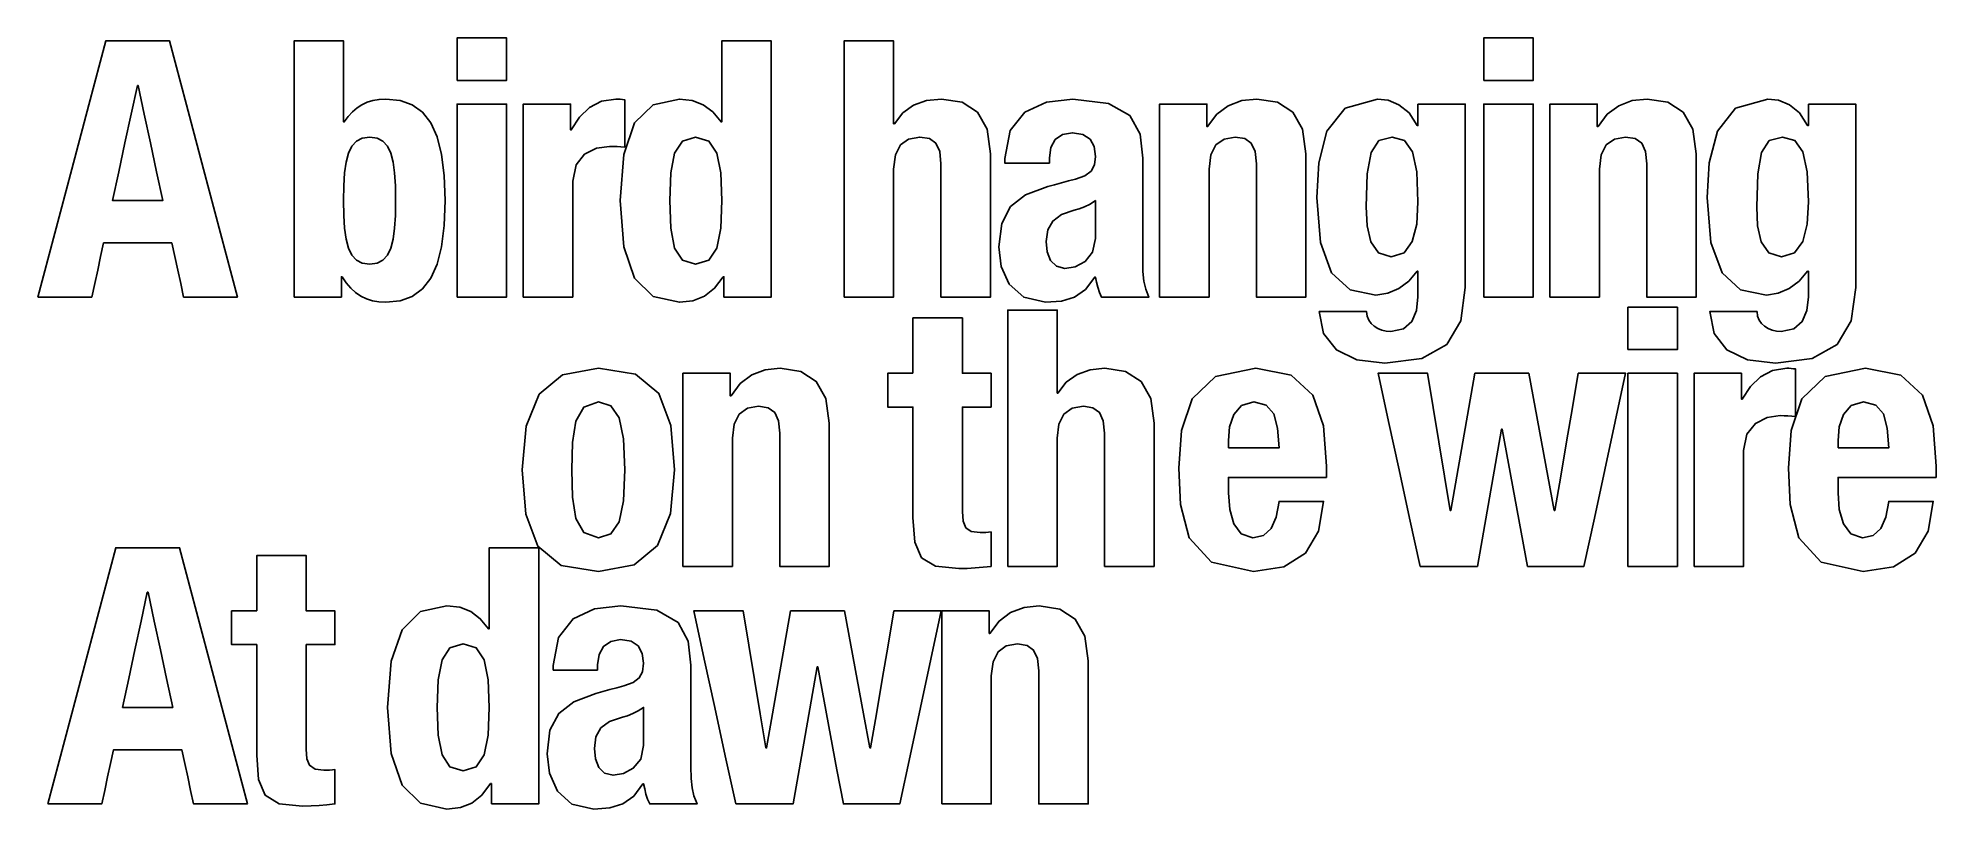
# Model space of a CAD drawing. Extents: x 3 to 110, y 2 to 45.
import ezdxf

# ---------------------------------------------------------------- set-up
doc = ezdxf.new("R2010")
doc.units = 0
for name, color, linetype in [('Line1', 7, 'CONTINUOUS'), ('Line2', 7, 'CONTINUOUS'), ('Line3', 7, 'CONTINUOUS')]:
    doc.layers.add(name, color=color, linetype=linetype)

msp = doc.modelspace()

# ---------------------------------------------------------------- linework, layer by layer
at = {"layer": 'Line1', "color": 7}
for points in [[(26.590648, 42.777643), (27.291688, 42.777643), (27.992728, 42.777643), (28.693768, 42.777643), (29.394808, 42.777643), (29.394808, 43.377083), (29.394808, 43.976523), (29.394808, 44.575963), (29.394808, 45.175403), (28.693768, 45.175403), (27.992728, 45.175403), (27.291688, 45.175403), (26.590648, 45.175403), (26.590648, 44.575963), (26.590648, 43.976523), (26.590648, 43.377083), (26.590648, 42.777643)], [(84.738128, 42.777643), (85.439168, 42.777643), (86.140208, 42.777643), (86.841248, 42.777643), (87.542288, 42.777643), (87.542288, 43.377083), (87.542288, 43.976523), (87.542288, 44.575963), (87.542288, 45.175403), (86.841248, 45.175403), (86.140208, 45.175403), (85.439168, 45.175403), (84.738128, 45.175403), (84.738128, 44.575963), (84.738128, 43.976523), (84.738128, 43.377083), (84.738128, 42.777643)], [(2.856605, 30.504363), (3.618605, 30.504363), (4.380605, 30.504363), (5.142605, 30.504363), (5.904605, 30.504363), (6.072245, 31.271443), (6.239885, 32.038523), (6.407525, 32.805603), (6.575165, 33.572683), (7.540365, 33.572683), (8.505565, 33.572683), (9.470765, 33.572683), (10.435965, 33.572683), (10.603605, 32.805603), (10.771245, 32.038523), (10.938885, 31.271443), (11.106525, 30.504363), (11.868525, 30.504363), (12.630525, 30.504363), (13.392525, 30.504363), (14.154525, 30.504363), (13.194405, 34.131483), (12.234285, 37.758603), (11.274165, 41.385723), (10.314045, 45.012843), (9.409805, 45.012843), (8.505565, 45.012843), (7.601325, 45.012843), (6.697085, 45.012843), (5.736965, 41.385723), (4.776845, 37.758603), (3.816725, 34.131483), (2.856605, 30.504363)], [(17.359159, 30.504363), (17.694439, 30.504363), (18.029719, 30.504363), (18.364999, 30.504363), (18.700279, 30.504363), (19.035559, 30.504363), (19.370839, 30.504363), (19.706119, 30.504363), (20.041399, 30.504363), (20.041399, 30.649143), (20.041399, 30.793923), (20.041399, 30.938703), (20.041399, 31.083483), (20.041399, 31.228263), (20.041399, 31.373043), (20.041399, 31.517823), (20.041399, 31.662603), (20.046479, 31.662603), (20.051559, 31.662603), (20.056639, 31.662603), (20.061719, 31.662603), (20.066799, 31.662603), (20.071879, 31.662603), (20.076959, 31.662603), (20.082039, 31.662603), (20.318576, 31.308908), (20.572259, 31.008553), (20.844991, 30.759633), (21.138679, 30.560243), (21.455227, 30.408478), (21.796539, 30.302433), (22.164522, 30.240203), (22.561079, 30.219883), (23.364393, 30.300291), (24.053646, 30.546908), (24.630979, 30.967834), (25.098538, 31.571166), (25.458464, 32.364995), (25.712901, 33.357421), (25.863992, 34.556538), (25.913879, 35.970443), (25.863992, 37.384351), (25.712901, 38.583468), (25.458464, 39.575894), (25.098538, 40.369723), (24.63098, 40.973052), (24.053646, 41.393978), (23.364393, 41.640595), (22.561079, 41.721003), (22.180595, 41.700965), (21.829877, 41.640682), (21.506304, 41.539915), (21.207259, 41.398428), (20.930121, 41.215986), (20.672271, 40.992347), (20.43109, 40.727273), (20.203959, 40.420528), (20.198879, 40.420528), (20.193799, 40.420528), (20.188719, 40.420528), (20.183639, 40.420528), (20.178559, 40.420528), (20.173479, 40.420528), (20.168399, 40.420528), (20.163319, 40.420528), (20.163319, 40.994568), (20.163319, 41.568608), (20.163319, 42.142648), (20.163319, 42.716688), (20.163319, 43.290728), (20.163319, 43.864768), (20.163319, 44.438808), (20.163319, 45.012848), (19.812799, 45.012848), (19.462279, 45.012848), (19.111759, 45.012848), (18.761239, 45.012848), (18.410719, 45.012848), (18.060199, 45.012848), (17.709679, 45.012848), (17.359159, 45.012848), (17.359159, 43.199288), (17.359159, 41.385728), (17.359159, 39.572168), (17.359159, 37.758608), (17.359159, 35.945048), (17.359159, 34.131488), (17.359159, 32.317928), (17.359159, 30.504368)], [(41.70527, 30.504363), (42.37583, 30.504363), (43.04639, 30.504363), (43.71695, 30.504363), (44.38751, 30.504363), (44.38751, 34.131483), (44.38751, 37.758603), (44.38751, 41.385723), (44.38751, 45.012843), (43.68647, 45.012843), (42.98543, 45.012843), (42.28439, 45.012843), (41.58335, 45.012843), (41.58335, 43.864763), (41.58335, 42.716683), (41.58335, 41.568603), (41.58335, 40.420523), (41.57319, 40.420523), (41.56303, 40.420523), (41.55287, 40.420523), (41.54271, 40.420523), (41.074396, 40.992339), (40.53941, 41.398423), (39.916791, 41.640674), (39.18559, 41.721003), (37.693024, 41.393978), (36.64813, 40.369723), (36.033769, 38.583468), (35.83279, 35.970443), (36.033769, 33.357421), (36.64813, 31.571166), (37.693024, 30.546908), (39.18559, 30.219883), (39.95013, 30.302433), (40.60799, 30.560243), (41.17441, 31.008553), (41.66463, 31.662603), (41.67479, 31.662603), (41.68495, 31.662603), (41.69511, 31.662603), (41.70527, 31.662603), (41.70527, 31.373043), (41.70527, 31.083483), (41.70527, 30.793923), (41.70527, 30.504363)], [(48.513845, 30.504363), (49.214885, 30.504363), (49.915925, 30.504363), (50.616965, 30.504363), (51.318005, 30.504363), (51.318005, 32.317923), (51.318005, 34.131483), (51.318005, 35.945043), (51.318005, 37.758603), (51.415476, 38.555528), (51.701545, 39.120043), (52.166681, 39.455958), (52.801365, 39.567083), (53.340164, 39.483263), (53.713225, 39.216563), (53.930076, 38.744123), (54.000245, 38.043083), (54.000245, 36.158403), (54.000245, 34.273723), (54.000245, 32.389043), (54.000245, 30.504363), (54.701285, 30.504363), (55.402325, 30.504363), (56.103365, 30.504363), (56.804405, 30.504363), (56.804405, 32.531283), (56.804405, 34.558203), (56.804405, 36.585123), (56.804405, 38.612043), (56.615175, 40.006503), (56.067805, 40.974243), (55.192775, 41.538123), (54.020565, 41.721003), (53.18173, 41.633373), (52.445765, 41.370483), (51.83172, 40.932333), (51.358645, 40.318923), (51.348485, 40.318923), (51.338325, 40.318923), (51.328165, 40.318923), (51.318005, 40.318923), (51.318005, 41.492403), (51.318005, 42.665883), (51.318005, 43.839363), (51.318005, 45.012843), (50.616965, 45.012843), (49.915925, 45.012843), (49.214885, 45.012843), (48.513845, 45.012843), (48.513845, 41.385723), (48.513845, 37.758603), (48.513845, 34.131483), (48.513845, 30.504363)], [(8.485245, 42.493163), (8.495405, 42.493163), (8.505565, 42.493163), (8.515725, 42.493163), (8.525885, 42.493163), (8.876405, 40.862483), (9.226925, 39.231803), (9.577445, 37.601123), (9.927965, 35.970443), (9.216765, 35.970443), (8.505565, 35.970443), (7.794365, 35.970443), (7.083165, 35.970443), (7.433685, 37.601123), (7.784205, 39.231803), (8.134725, 40.862483), (8.485245, 42.493163)], [(26.590648, 30.504363), (27.291688, 30.504363), (27.992728, 30.504363), (28.693768, 30.504363), (29.394808, 30.504363), (29.394808, 33.237403), (29.394808, 35.970443), (29.394808, 38.703483), (29.394808, 41.436523), (28.693768, 41.436523), (27.992728, 41.436523), (27.291688, 41.436523), (26.590648, 41.436523), (26.590648, 38.703483), (26.590648, 35.970443), (26.590648, 33.237403), (26.590648, 30.504363)], [(30.3405, 30.504363), (31.04154, 30.504363), (31.74258, 30.504363), (32.44362, 30.504363), (33.14466, 30.504363), (33.14466, 32.145203), (33.14466, 33.786043), (33.14466, 35.426883), (33.14466, 37.067723), (33.33135, 37.992918), (33.81522, 38.601883), (34.48197, 38.936528), (35.2173, 39.038763), (35.433835, 39.035263), (35.65418, 39.026063), (35.874525, 39.013052), (36.09106, 38.998123), (36.09106, 39.668683), (36.09106, 40.339243), (36.09106, 41.009803), (36.09106, 41.680363), (35.965965, 41.695292), (35.83706, 41.708303), (35.708155, 41.717503), (35.58306, 41.721003), (34.780736, 41.596543), (34.10224, 41.243483), (33.534231, 40.692303), (33.06338, 39.973483), (33.05322, 39.973483), (33.04306, 39.973483), (33.0329, 39.973483), (33.02274, 39.973483), (33.02274, 40.339243), (33.02274, 40.705003), (33.02274, 41.070763), (33.02274, 41.436523), (32.35218, 41.436523), (31.68162, 41.436523), (31.01106, 41.436523), (30.3405, 41.436523), (30.3405, 38.703483), (30.3405, 35.970443), (30.3405, 33.237403), (30.3405, 30.504363)], [(60.143096, 38.083723), (60.143096, 38.159923), (60.143096, 38.236123), (60.143096, 38.312323), (60.143096, 38.388523), (60.226281, 38.970818), (60.473296, 39.419763), (60.880331, 39.708688), (61.443576, 39.810923), (62.041111, 39.718532), (62.444336, 39.452783), (62.672301, 39.030827), (62.744056, 38.469803), (62.686588, 37.992602), (62.497676, 37.639223), (62.152553, 37.381097), (61.626456, 37.189643), (61.230216, 37.082963), (60.833976, 36.976283), (60.437736, 36.869603), (60.041496, 36.762923), (58.795308, 36.295244), (57.935836, 35.627543), (57.438313, 34.674089), (57.277976, 33.349163), (57.416406, 32.242993), (57.867256, 31.235883), (58.683866, 30.503093), (59.919576, 30.219883), (60.828896, 30.282113), (61.570576, 30.504363), (62.182716, 30.939973), (62.703416, 31.642283), (62.713576, 31.642283), (62.723736, 31.642283), (62.733896, 31.642283), (62.744056, 31.642283), (62.806603, 31.358757), (62.878676, 31.065703), (62.969798, 30.776462), (63.089496, 30.504363), (63.760056, 30.504363), (64.430616, 30.504363), (65.101176, 30.504363), (65.771736, 30.504363), (65.597746, 30.957437), (65.492336, 31.416223), (65.440266, 31.947402), (65.426296, 32.617643), (65.426296, 34.055283), (65.426296, 35.492923), (65.426296, 36.930563), (65.426296, 38.368203), (65.275801, 39.723609), (64.694776, 40.783743), (63.488911, 41.474304), (61.463896, 41.721003), (59.972281, 41.548283), (58.751176, 40.979323), (57.926311, 39.937923), (57.623416, 38.347883), (57.623416, 38.281843), (57.623416, 38.215803), (57.623416, 38.149763), (57.623416, 38.083723), (58.253336, 38.083723), (58.883256, 38.083723), (59.513176, 38.083723), (60.143096, 38.083723)], [(66.376748, 30.504363), (67.077788, 30.504363), (67.778828, 30.504363), (68.479868, 30.504363), (69.180908, 30.504363), (69.180908, 32.317923), (69.180908, 34.131483), (69.180908, 35.945043), (69.180908, 37.758603), (69.278379, 38.555528), (69.564448, 39.120043), (70.029584, 39.455958), (70.664268, 39.567083), (71.203064, 39.483263), (71.576128, 39.216563), (71.792979, 38.744123), (71.863148, 38.043083), (71.863148, 36.158403), (71.863148, 34.273723), (71.863148, 32.389043), (71.863148, 30.504363), (72.564188, 30.504363), (73.265228, 30.504363), (73.966268, 30.504363), (74.667308, 30.504363), (74.667308, 32.531283), (74.667308, 34.558203), (74.667308, 36.585123), (74.667308, 38.612043), (74.478078, 40.006503), (73.930708, 40.974243), (73.055678, 41.538123), (71.883468, 41.721003), (71.034154, 41.627974), (70.270568, 41.342543), (69.617469, 40.855179), (69.099628, 40.156363), (69.089468, 40.156363), (69.079308, 40.156363), (69.069148, 40.156363), (69.058988, 40.156363), (69.058988, 40.476403), (69.058988, 40.796443), (69.058988, 41.116483), (69.058988, 41.436523), (68.388428, 41.436523), (67.717868, 41.436523), (67.047308, 41.436523), (66.376748, 41.436523), (66.376748, 38.703483), (66.376748, 35.970443), (66.376748, 33.237403), (66.376748, 30.504363)], [(81.013356, 41.436523), (81.013356, 41.131723), (81.013356, 40.826923), (81.013356, 40.522123), (81.013356, 40.217323), (81.003196, 40.217323), (80.993036, 40.217323), (80.982876, 40.217323), (80.972716, 40.217323), (80.505991, 40.932333), (79.936396, 41.395883), (79.321081, 41.646073), (78.717196, 41.721003), (76.894746, 41.211098), (75.857156, 39.897283), (75.391066, 38.103408), (75.283116, 36.153323), (75.492666, 33.600942), (76.121316, 31.888666), (77.169066, 30.926957), (78.635916, 30.626283), (79.298221, 30.721533), (79.926236, 30.992043), (80.493291, 31.414953), (80.972716, 31.967403), (80.982876, 31.967403), (80.993036, 31.967403), (81.003196, 31.967403), (81.013356, 31.967403), (81.013356, 31.606723), (81.013356, 31.246043), (81.013356, 30.885363), (81.013356, 30.524683), (80.932076, 29.745222), (80.667916, 29.120063), (80.190396, 28.704457), (79.469036, 28.553643), (79.214401, 28.575543), (78.971196, 28.637457), (78.743231, 28.733658), (78.534316, 28.858437), (78.356198, 29.014328), (78.221896, 29.206417), (78.137123, 29.432793), (78.107596, 29.691557), (77.437036, 29.691557), (76.766476, 29.691557), (76.095916, 29.691557), (75.425356, 29.691557), (75.672055, 28.445687), (76.393096, 27.527477), (77.55991, 26.959787), (79.143916, 26.765477), (81.235288, 27.029637), (82.646576, 27.827197), (83.444453, 29.165777), (83.695596, 31.052997), (83.695596, 33.648877), (83.695596, 36.244757), (83.695596, 38.840637), (83.695596, 41.436517), (83.025036, 41.436517), (82.354476, 41.436517), (81.683916, 41.436517), (81.013356, 41.436517)], [(84.738128, 30.504363), (85.439168, 30.504363), (86.140208, 30.504363), (86.841248, 30.504363), (87.542288, 30.504363), (87.542288, 33.237403), (87.542288, 35.970443), (87.542288, 38.703483), (87.542288, 41.436523), (86.841248, 41.436523), (86.140208, 41.436523), (85.439168, 41.436523), (84.738128, 41.436523), (84.738128, 38.703483), (84.738128, 35.970443), (84.738128, 33.237403), (84.738128, 30.504363)], [(88.487981, 30.504363), (89.189021, 30.504363), (89.890061, 30.504363), (90.591101, 30.504363), (91.292141, 30.504363), (91.292141, 32.317923), (91.292141, 34.131483), (91.292141, 35.945043), (91.292141, 37.758603), (91.389612, 38.555528), (91.675681, 39.120043), (92.14082, 39.455958), (92.775501, 39.567083), (93.314297, 39.483263), (93.687361, 39.216563), (93.904212, 38.744123), (93.974381, 38.043083), (93.974381, 36.158403), (93.974381, 34.273723), (93.974381, 32.389043), (93.974381, 30.504363), (94.675421, 30.504363), (95.376461, 30.504363), (96.077501, 30.504363), (96.778541, 30.504363), (96.778541, 32.531283), (96.778541, 34.558203), (96.778541, 36.585123), (96.778541, 38.612043), (96.589311, 40.006503), (96.041941, 40.974243), (95.166911, 41.538123), (93.994701, 41.721003), (93.14539, 41.627974), (92.381801, 41.342543), (91.728705, 40.855179), (91.210861, 40.156363), (91.200701, 40.156363), (91.190541, 40.156363), (91.180381, 40.156363), (91.170221, 40.156363), (91.170221, 40.476403), (91.170221, 40.796443), (91.170221, 41.116483), (91.170221, 41.436523), (90.499661, 41.436523), (89.829101, 41.436523), (89.158541, 41.436523), (88.487981, 41.436523), (88.487981, 38.703483), (88.487981, 35.970443), (88.487981, 33.237403), (88.487981, 30.504363)], [(103.124584, 41.436523), (103.124584, 41.131723), (103.124584, 40.826923), (103.124584, 40.522123), (103.124584, 40.217323), (103.114424, 40.217323), (103.104264, 40.217323), (103.094104, 40.217323), (103.083944, 40.217323), (102.617219, 40.932333), (102.047624, 41.395883), (101.432309, 41.646073), (100.828424, 41.721003), (99.005974, 41.211098), (97.968384, 39.897283), (97.502294, 38.103408), (97.394344, 36.153323), (97.603894, 33.600942), (98.232544, 31.888666), (99.280294, 30.926957), (100.747144, 30.626283), (101.409449, 30.721533), (102.037464, 30.992043), (102.604519, 31.414953), (103.083944, 31.967403), (103.094104, 31.967403), (103.104264, 31.967403), (103.114424, 31.967403), (103.124584, 31.967403), (103.124584, 31.606723), (103.124584, 31.246043), (103.124584, 30.885363), (103.124584, 30.524683), (103.043304, 29.745222), (102.779144, 29.120063), (102.301624, 28.704457), (101.580264, 28.553643), (101.325629, 28.575543), (101.082424, 28.637457), (100.854459, 28.733658), (100.645544, 28.858437), (100.467425, 29.014328), (100.333124, 29.206417), (100.24835, 29.432793), (100.218824, 29.691557), (99.548264, 29.691557), (98.877704, 29.691557), (98.207144, 29.691557), (97.536584, 29.691557), (97.783283, 28.445687), (98.504324, 27.527477), (99.671138, 26.959787), (101.255144, 26.765477), (103.346515, 27.029637), (104.757804, 27.827197), (105.55568, 29.165777), (105.806824, 31.052997), (105.806824, 33.648877), (105.806824, 36.244757), (105.806824, 38.840637), (105.806824, 41.436517), (105.136264, 41.436517), (104.465704, 41.436517), (103.795144, 41.436517), (103.124584, 41.436517)], [(20.163319, 35.970443), (20.176216, 36.80757), (20.220786, 37.535399), (20.305836, 38.153214), (20.440178, 38.660303), (20.632623, 39.055947), (20.891981, 39.339434), (21.227063, 39.510051), (21.646678, 39.567083), (22.059586, 39.510051), (22.389627, 39.339434), (22.645373, 39.055947), (22.835397, 38.660303), (22.968271, 38.153214), (23.052568, 37.535399), (23.096859, 36.80757), (23.109717, 35.970443), (23.096859, 35.133315), (23.052568, 34.405487), (22.968271, 33.787671), (22.835397, 33.280583), (22.645373, 32.884938), (22.389627, 32.601452), (22.059586, 32.430834), (21.646678, 32.373803), (21.227062, 32.430834), (20.891981, 32.601452), (20.632623, 32.884938), (20.440178, 33.280583), (20.305836, 33.787671), (20.220786, 34.405487), (20.176217, 35.133315), (20.163319, 35.970443)], [(38.63695, 35.970443), (38.6941, 37.535399), (38.91127, 38.660303), (39.35704, 39.339434), (40.09999, 39.567083), (40.854686, 39.339434), (41.30649, 38.660303), (41.525881, 37.535399), (41.58335, 35.970443), (41.525881, 34.405487), (41.30649, 33.280583), (40.854686, 32.601452), (40.09999, 32.373803), (39.35704, 32.601452), (38.91127, 33.280583), (38.6941, 34.405487), (38.63695, 35.970443)], [(78.087276, 35.624997), (78.14157, 37.483958), (78.353976, 38.700937), (78.798795, 39.365463), (79.550316, 39.567077), (80.250403, 39.369908), (80.700936, 38.736497), (80.941918, 37.603973), (81.013356, 35.909477), (80.940966, 34.640431), (80.693316, 33.651417), (80.224686, 33.009116), (79.489356, 32.780197), (78.773076, 33.013242), (78.346356, 33.638717), (78.140616, 34.546132), (78.087276, 35.624997)], [(100.198504, 35.624997), (100.252795, 37.483958), (100.465204, 38.700937), (100.91002, 39.365463), (101.661544, 39.567077), (102.36163, 39.369908), (102.812164, 38.736497), (103.053145, 37.603973), (103.124584, 35.909477), (103.052194, 34.640431), (102.804544, 33.651417), (102.335914, 33.009116), (101.600584, 32.780197), (100.884304, 33.013242), (100.457584, 33.638717), (100.251844, 34.546132), (100.198504, 35.624997)], [(62.744056, 33.816523), (62.579908, 33.047222), (62.162396, 32.523663), (61.603913, 32.224897), (61.016856, 32.129963), (60.534573, 32.250932), (60.206596, 32.579543), (60.019588, 33.064367), (59.960216, 33.653963), (60.047846, 34.307378), (60.325976, 34.812203), (60.817466, 35.179868), (61.545176, 35.421803), (61.823941, 35.501813), (62.129376, 35.619923), (62.442431, 35.776133), (62.744056, 35.970443), (62.744056, 35.431963), (62.744056, 34.893483), (62.744056, 34.355003), (62.744056, 33.816523)]]:
    msp.add_lwpolyline(points, dxfattribs=at)
at = {"layer": 'Line2', "color": 7}
for points in [[(52.411336, 26.196523), (52.055736, 26.196523), (51.700136, 26.196523), (51.344536, 26.196523), (50.988936, 26.196523), (50.988936, 25.719003), (50.988936, 25.241483), (50.988936, 24.763963), (50.988936, 24.286443), (51.344536, 24.286443), (51.700136, 24.286443), (52.055736, 24.286443), (52.411336, 24.286443), (52.411336, 22.721803), (52.411336, 21.157163), (52.411336, 19.592523), (52.411336, 18.027883), (52.509126, 16.642632), (52.888856, 15.754583), (53.680066, 15.281827), (55.012296, 15.142443), (55.486641, 15.152913), (55.941936, 15.180543), (56.389611, 15.219594), (56.841096, 15.264363), (56.841096, 15.752043), (56.841096, 16.239723), (56.841096, 16.727403), (56.841096, 17.215083), (56.696951, 17.200153), (56.541376, 17.187143), (56.378181, 17.177942), (56.211176, 17.174443), (55.712701, 17.241753), (55.408536, 17.453843), (55.256771, 17.825953), (55.215496, 18.373323), (55.215496, 19.851603), (55.215496, 21.329883), (55.215496, 22.808163), (55.215496, 24.286443), (55.621896, 24.286443), (56.028296, 24.286443), (56.434696, 24.286443), (56.841096, 24.286443), (56.841096, 24.763963), (56.841096, 25.241483), (56.841096, 25.719003), (56.841096, 26.196523), (56.434696, 26.196523), (56.028296, 26.196523), (55.621896, 26.196523), (55.215496, 26.196523), (55.215496, 26.978843), (55.215496, 27.761163), (55.215496, 28.543483), (55.215496, 29.325803), (54.514456, 29.325803), (53.813416, 29.325803), (53.112376, 29.325803), (52.411336, 29.325803), (52.411336, 28.543483), (52.411336, 27.761163), (52.411336, 26.978843), (52.411336, 26.196523)], [(57.777789, 15.264363), (58.478829, 15.264363), (59.179869, 15.264363), (59.880909, 15.264363), (60.581949, 15.264363), (60.581949, 17.077923), (60.581949, 18.891483), (60.581949, 20.705043), (60.581949, 22.518603), (60.67942, 23.315528), (60.965489, 23.880043), (61.430625, 24.215958), (62.065309, 24.327083), (62.604105, 24.243263), (62.977169, 23.976563), (63.19402, 23.504123), (63.264189, 22.803083), (63.264189, 20.918403), (63.264189, 19.033723), (63.264189, 17.149043), (63.264189, 15.264363), (63.965229, 15.264363), (64.666269, 15.264363), (65.367309, 15.264363), (66.068349, 15.264363), (66.068349, 17.291283), (66.068349, 19.318203), (66.068349, 21.345123), (66.068349, 23.372043), (65.879119, 24.766503), (65.331749, 25.734243), (64.456719, 26.298123), (63.284509, 26.481003), (62.445674, 26.393373), (61.709709, 26.130483), (61.095664, 25.692333), (60.622589, 25.078923), (60.612429, 25.078923), (60.602269, 25.078923), (60.592109, 25.078923), (60.581949, 25.078923), (60.581949, 26.252403), (60.581949, 27.425883), (60.581949, 28.599363), (60.581949, 29.772843), (59.880909, 29.772843), (59.179869, 29.772843), (58.478829, 29.772843), (57.777789, 29.772843), (57.777789, 26.145723), (57.777789, 22.518603), (57.777789, 18.891483), (57.777789, 15.264363)], [(92.903167, 27.537643), (93.604207, 27.537643), (94.305247, 27.537643), (95.006287, 27.537643), (95.707327, 27.537643), (95.707327, 28.137083), (95.707327, 28.736523), (95.707327, 29.335963), (95.707327, 29.935403), (95.006287, 29.935403), (94.305247, 29.935403), (93.604207, 29.935403), (92.903167, 29.935403), (92.903167, 29.335963), (92.903167, 28.736523), (92.903167, 28.137083), (92.903167, 27.537643)], [(30.286065, 20.730443), (30.48482, 18.220288), (31.175065, 16.407363), (32.49777, 15.318338), (34.593905, 14.979883), (36.62146, 15.352628), (37.951785, 16.453083), (38.68013, 18.254578), (38.901745, 20.730443), (38.70299, 23.240598), (38.012745, 25.053523), (36.69004, 26.142548), (34.593905, 26.481003), (32.56635, 26.108258), (31.236025, 25.007803), (30.50768, 23.206308), (30.286065, 20.730443)], [(39.384839, 15.264363), (40.085879, 15.264363), (40.786919, 15.264363), (41.487959, 15.264363), (42.188999, 15.264363), (42.188999, 17.077923), (42.188999, 18.891483), (42.188999, 20.705043), (42.188999, 22.518603), (42.286473, 23.315528), (42.572539, 23.880043), (43.037678, 24.215958), (43.672359, 24.327083), (44.211155, 24.243263), (44.584219, 23.976563), (44.801073, 23.504123), (44.871239, 22.803083), (44.871239, 20.918403), (44.871239, 19.033723), (44.871239, 17.149043), (44.871239, 15.264363), (45.572279, 15.264363), (46.273319, 15.264363), (46.974359, 15.264363), (47.675399, 15.264363), (47.675399, 17.291283), (47.675399, 19.318203), (47.675399, 21.345123), (47.675399, 23.372043), (47.486169, 24.766503), (46.938799, 25.734243), (46.063769, 26.298123), (44.891559, 26.481003), (44.042245, 26.387974), (43.278659, 26.102543), (42.625563, 25.615179), (42.107719, 24.916363), (42.097559, 24.916363), (42.087399, 24.916363), (42.077239, 24.916363), (42.067079, 24.916363), (42.067079, 25.236403), (42.067079, 25.556443), (42.067079, 25.876483), (42.067079, 26.196523), (41.396519, 26.196523), (40.725959, 26.196523), (40.055399, 26.196523), (39.384839, 26.196523), (39.384839, 23.463483), (39.384839, 20.730443), (39.384839, 17.997403), (39.384839, 15.264363)], [(75.826465, 20.303723), (75.826465, 20.461203), (75.826465, 20.618683), (75.826465, 20.776163), (75.826465, 20.933643), (75.661046, 23.214879), (75.051765, 24.964623), (73.829071, 26.085714), (71.823425, 26.481003), (69.54949, 26.009833), (68.231865, 24.753803), (67.6229, 22.949133), (67.474945, 20.832043), (67.563845, 18.768928), (68.064228, 16.884883), (69.326608, 15.511378), (71.701505, 14.979883), (73.420766, 15.241822), (74.635205, 16.008583), (75.373391, 17.251597), (75.663905, 18.942283), (75.033985, 18.942283), (74.404065, 18.942283), (73.774145, 18.942283), (73.144225, 18.942283), (72.975315, 18.055823), (72.692105, 17.413203), (72.264115, 17.022043), (71.660865, 16.889963), (71.007769, 17.106817), (70.581365, 17.679903), (70.349274, 18.493022), (70.279105, 19.429963), (70.279105, 19.648403), (70.279105, 19.866843), (70.279105, 20.085283), (70.279105, 20.303723), (71.665945, 20.303723), (73.052785, 20.303723), (74.439625, 20.303723), (75.826465, 20.303723)], [(81.129138, 15.264363), (81.941938, 15.264363), (82.754738, 15.264363), (83.567538, 15.264363), (84.380338, 15.264363), (84.720698, 17.204923), (85.061058, 19.145483), (85.401418, 21.086043), (85.741778, 23.026603), (85.751938, 23.026603), (85.762098, 23.026603), (85.772258, 23.026603), (85.782418, 23.026603), (86.143098, 21.086043), (86.503778, 19.145483), (86.864458, 17.204923), (87.225138, 15.264363), (88.022698, 15.264363), (88.820258, 15.264363), (89.617818, 15.264363), (90.415378, 15.264363), (91.004658, 17.997403), (91.593938, 20.730443), (92.183218, 23.463483), (92.772498, 26.196523), (92.101938, 26.196523), (91.431378, 26.196523), (90.760818, 26.196523), (90.090258, 26.196523), (89.760058, 24.255963), (89.429858, 22.315403), (89.099658, 20.374843), (88.769458, 18.434283), (88.759298, 18.434283), (88.749138, 18.434283), (88.738978, 18.434283), (88.728818, 18.434283), (88.368138, 20.374843), (88.007458, 22.315403), (87.646778, 24.255963), (87.286098, 26.196523), (86.524098, 26.196523), (85.762098, 26.196523), (85.000098, 26.196523), (84.238098, 26.196523), (83.897738, 24.255963), (83.557378, 22.315403), (83.217018, 20.374843), (82.876658, 18.434283), (82.866498, 18.434283), (82.856338, 18.434283), (82.846178, 18.434283), (82.836018, 18.434283), (82.515978, 20.374843), (82.195938, 22.315403), (81.875898, 24.255963), (81.555858, 26.196523), (80.854818, 26.196523), (80.153778, 26.196523), (79.452738, 26.196523), (78.751698, 26.196523), (79.346058, 23.463483), (79.940418, 20.730443), (80.534778, 17.997403), (81.129138, 15.264363)], [(92.903167, 15.264363), (93.604207, 15.264363), (94.305247, 15.264363), (95.006287, 15.264363), (95.707327, 15.264363), (95.707327, 17.997403), (95.707327, 20.730443), (95.707327, 23.463483), (95.707327, 26.196523), (95.006287, 26.196523), (94.305247, 26.196523), (93.604207, 26.196523), (92.903167, 26.196523), (92.903167, 23.463483), (92.903167, 20.730443), (92.903167, 17.997403), (92.903167, 15.264363)], [(96.653023, 15.264363), (97.354063, 15.264363), (98.055103, 15.264363), (98.756143, 15.264363), (99.457183, 15.264363), (99.457183, 16.905203), (99.457183, 18.546043), (99.457183, 20.186883), (99.457183, 21.827723), (99.643873, 22.752918), (100.127743, 23.361883), (100.794493, 23.696528), (101.529823, 23.798763), (101.746358, 23.795263), (101.966703, 23.786063), (102.187048, 23.773052), (102.403583, 23.758123), (102.403583, 24.428683), (102.403583, 25.099243), (102.403583, 25.769803), (102.403583, 26.440363), (102.278488, 26.455292), (102.149583, 26.468303), (102.020678, 26.477503), (101.895583, 26.481003), (101.093259, 26.356543), (100.414763, 26.003483), (99.846754, 25.452303), (99.375903, 24.733483), (99.365743, 24.733483), (99.355583, 24.733483), (99.345423, 24.733483), (99.335263, 24.733483), (99.335263, 25.099243), (99.335263, 25.465003), (99.335263, 25.830763), (99.335263, 26.196523), (98.664703, 26.196523), (97.994143, 26.196523), (97.323583, 26.196523), (96.653023, 26.196523), (96.653023, 23.463483), (96.653023, 20.730443), (96.653023, 17.997403), (96.653023, 15.264363)], [(110.354595, 20.303723), (110.354595, 20.461203), (110.354595, 20.618683), (110.354595, 20.776163), (110.354595, 20.933643), (110.189177, 23.214879), (109.579893, 24.964623), (108.357202, 26.085714), (106.351555, 26.481003), (104.07762, 26.009833), (102.759995, 24.753803), (102.15103, 22.949133), (102.003075, 20.832043), (102.091975, 18.768928), (102.592355, 16.884883), (103.854735, 15.511378), (106.229635, 14.979883), (107.948897, 15.241822), (109.163335, 16.008583), (109.901522, 17.251597), (110.192035, 18.942283), (109.562115, 18.942283), (108.932195, 18.942283), (108.302275, 18.942283), (107.672355, 18.942283), (107.503445, 18.055823), (107.220235, 17.413203), (106.792245, 17.022043), (106.188995, 16.889963), (105.535899, 17.106817), (105.109495, 17.679903), (104.877402, 18.493022), (104.807235, 19.429963), (104.807235, 19.648403), (104.807235, 19.866843), (104.807235, 20.085283), (104.807235, 20.303723), (106.194075, 20.303723), (107.580915, 20.303723), (108.967755, 20.303723), (110.354595, 20.303723)], [(33.090225, 20.730443), (33.130865, 22.273493), (33.323905, 23.488883), (33.776025, 24.285173), (34.593905, 24.570923), (35.308915, 24.353753), (35.772465, 23.671763), (36.022655, 22.479233), (36.097585, 20.730443), (36.022655, 18.981653), (35.772465, 17.789123), (35.308915, 17.107133), (34.593905, 16.889963), (33.776025, 17.175713), (33.323905, 17.972003), (33.130865, 19.187393), (33.090225, 20.730443)], [(70.279105, 21.969963), (70.279105, 22.076643), (70.279105, 22.183323), (70.279105, 22.290003), (70.279105, 22.396683), (70.347369, 23.165033), (70.581365, 23.864803), (71.024914, 24.374073), (71.721825, 24.570923), (72.424135, 24.398838), (72.844505, 23.895283), (73.059135, 23.079308), (73.144225, 21.969963), (72.427945, 21.969963), (71.711665, 21.969963), (70.995385, 21.969963), (70.279105, 21.969963)], [(104.807235, 21.969963), (104.807235, 22.076643), (104.807235, 22.183323), (104.807235, 22.290003), (104.807235, 22.396683), (104.875497, 23.165033), (105.109495, 23.864803), (105.553042, 24.374073), (106.249955, 24.570923), (106.952265, 24.398838), (107.372635, 23.895283), (107.587265, 23.079308), (107.672355, 21.969963), (106.956075, 21.969963), (106.239795, 21.969963), (105.523515, 21.969963), (104.807235, 21.969963)]]:
    msp.add_lwpolyline(points, dxfattribs=at)
at = {"layer": 'Line3', "color": 7}
for points in [[(3.42105, 1.81438), (4.18305, 1.81438), (4.94505, 1.81438), (5.70705, 1.81438), (6.46905, 1.81438), (6.63669, 2.58146), (6.80433, 3.34854), (6.97197, 4.11562), (7.13961, 4.8827), (8.10481, 4.8827), (9.07001, 4.8827), (10.03521, 4.8827), (11.00041, 4.8827), (11.16805, 4.11562), (11.33569, 3.34854), (11.50333, 2.58146), (11.67097, 1.81438), (12.43297, 1.81438), (13.19497, 1.81438), (13.95697, 1.81438), (14.71897, 1.81438), (13.75885, 5.4415), (12.79873, 9.06862), (11.83861, 12.69574), (10.87849, 16.322865), (9.97425, 16.322865), (9.07001, 16.322865), (8.16577, 16.322865), (7.26153, 16.322865), (6.30141, 12.69574), (5.34129, 9.06862), (4.38117, 5.4415), (3.42105, 1.81438)], [(28.534312, 1.81438), (29.204872, 1.81438), (29.875432, 1.81438), (30.545992, 1.81438), (31.216552, 1.81438), (31.216552, 5.4415), (31.216552, 9.06862), (31.216552, 12.69574), (31.216552, 16.322865), (30.515512, 16.322865), (29.814472, 16.322865), (29.113432, 16.322865), (28.412392, 16.322865), (28.412392, 15.174785), (28.412392, 14.0267), (28.412392, 12.87862), (28.412392, 11.73054), (28.402232, 11.73054), (28.392072, 11.73054), (28.381912, 11.73054), (28.371752, 11.73054), (27.90344, 12.30235), (27.368452, 12.70844), (26.745835, 12.950699), (26.014633, 13.03102), (24.522066, 12.703981), (23.477173, 11.67974), (22.86281, 9.893471), (22.661833, 7.28046), (22.86281, 4.667421), (23.477173, 2.88118), (24.522066, 1.856911), (26.014633, 1.5299), (26.779172, 1.61245), (27.437032, 1.87026), (28.003452, 2.31857), (28.493672, 2.97262), (28.503832, 2.97262), (28.513992, 2.97262), (28.524152, 2.97262), (28.534312, 2.97262), (28.534312, 2.68306), (28.534312, 2.3935), (28.534312, 2.10394), (28.534312, 1.81438)], [(15.246196, 12.74654), (14.890596, 12.74654), (14.534996, 12.74654), (14.179396, 12.74654), (13.823796, 12.74654), (13.823796, 12.26902), (13.823796, 11.7915), (13.823796, 11.31398), (13.823796, 10.83646), (14.179396, 10.83646), (14.534996, 10.83646), (14.890596, 10.83646), (15.246196, 10.83646), (15.246196, 9.27182), (15.246196, 7.70718), (15.246196, 6.14254), (15.246196, 4.5779), (15.343986, 3.19264), (15.723716, 2.3046), (16.514926, 1.831849), (17.847156, 1.69246), (18.3215, 1.702902), (18.776796, 1.73056), (19.224471, 1.769619), (19.675956, 1.81438), (19.675956, 2.30206), (19.675956, 2.78974), (19.675956, 3.27742), (19.675956, 3.7651), (19.531811, 3.750142), (19.376236, 3.73716), (19.213041, 3.727846), (19.046036, 3.72446), (18.547561, 3.79177), (18.243396, 4.00386), (18.091631, 4.37597), (18.050356, 4.92334), (18.050356, 6.40162), (18.050356, 7.8799), (18.050356, 9.35818), (18.050356, 10.83646), (18.456756, 10.83646), (18.863156, 10.83646), (19.269556, 10.83646), (19.675956, 10.83646), (19.675956, 11.31398), (19.675956, 11.7915), (19.675956, 12.26902), (19.675956, 12.74654), (19.269556, 12.74654), (18.863156, 12.74654), (18.456756, 12.74654), (18.050356, 12.74654), (18.050356, 13.52886), (18.050356, 14.31118), (18.050356, 15.093505), (18.050356, 15.875825), (17.349316, 15.875825), (16.648276, 15.875825), (15.947236, 15.875825), (15.246196, 15.875825), (15.246196, 15.093505), (15.246196, 14.31118), (15.246196, 13.52886), (15.246196, 12.74654)], [(9.04969, 13.80318), (9.05985, 13.80318), (9.07001, 13.80318), (9.08017, 13.80318), (9.09033, 13.80318), (9.44085, 12.1725), (9.79137, 10.54182), (10.14189, 8.91114), (10.49241, 7.28046), (9.78121, 7.28046), (9.07001, 7.28046), (8.35881, 7.28046), (7.64761, 7.28046), (7.99813, 8.91114), (8.34865, 10.54182), (8.69917, 12.1725), (9.04969, 13.80318)], [(34.555241, 9.39374), (34.555241, 9.46994), (34.555241, 9.54614), (34.555241, 9.62234), (34.555241, 9.69854), (34.638426, 10.280849), (34.885441, 10.72978), (35.292476, 11.018691), (35.855721, 11.12094), (36.453256, 11.02854), (36.856481, 10.7628), (37.084446, 10.340849), (37.156201, 9.77982), (37.098732, 9.30261), (36.909821, 8.94924), (36.564697, 8.691119), (36.038601, 8.49966), (35.642361, 8.39298), (35.246121, 8.2863), (34.849881, 8.17962), (34.453641, 8.07294), (33.207455, 7.605269), (32.347981, 6.93756), (31.85046, 5.9841), (31.690121, 4.65918), (31.828551, 3.55301), (32.279401, 2.5459), (33.096011, 1.81311), (34.331721, 1.5299), (35.241041, 1.59213), (35.982721, 1.81438), (36.594861, 2.24999), (37.115561, 2.9523), (37.125721, 2.9523), (37.135881, 2.9523), (37.146041, 2.9523), (37.156201, 2.9523), (37.218747, 2.668779), (37.290821, 2.37572), (37.381945, 2.08647), (37.501641, 1.81438), (38.172201, 1.81438), (38.842761, 1.81438), (39.513321, 1.81438), (40.183881, 1.81438), (40.009891, 2.267459), (39.904481, 2.72624), (39.852411, 3.25741), (39.838441, 3.92766), (39.838441, 5.3653), (39.838441, 6.80294), (39.838441, 8.24058), (39.838441, 9.67822), (39.687946, 11.03362), (39.106921, 12.09376), (37.901056, 12.784329), (35.876041, 13.03102), (34.384426, 12.8583), (33.163321, 12.28934), (32.338456, 11.24794), (32.035561, 9.6579), (32.035561, 9.59186), (32.035561, 9.52582), (32.035561, 9.45978), (32.035561, 9.39374), (32.665481, 9.39374), (33.295401, 9.39374), (33.925321, 9.39374), (34.555241, 9.39374)], [(54.046287, 1.81438), (54.747327, 1.81438), (55.448367, 1.81438), (56.149407, 1.81438), (56.850447, 1.81438), (56.850447, 3.62794), (56.850447, 5.4415), (56.850447, 7.25506), (56.850447, 9.06862), (56.947918, 9.865559), (57.233987, 10.43006), (57.699123, 10.765989), (58.333807, 10.8771), (58.872603, 10.79328), (59.245667, 10.52658), (59.462518, 10.05414), (59.532687, 9.3531), (59.532687, 7.46842), (59.532687, 5.58374), (59.532687, 3.69906), (59.532687, 1.81438), (60.233727, 1.81438), (60.934767, 1.81438), (61.635807, 1.81438), (62.336847, 1.81438), (62.336847, 3.8413), (62.336847, 5.86822), (62.336847, 7.89514), (62.336847, 9.92206), (62.147617, 11.31652), (61.600247, 12.28426), (60.725217, 12.84814), (59.553007, 13.03102), (58.703693, 12.937999), (57.940107, 12.65256), (57.287008, 12.16519), (56.769167, 11.46638), (56.759007, 11.46638), (56.748847, 11.46638), (56.738687, 11.46638), (56.728527, 11.46638), (56.728527, 11.78642), (56.728527, 12.10646), (56.728527, 12.4265), (56.728527, 12.74654), (56.057967, 12.74654), (55.387407, 12.74654), (54.716847, 12.74654), (54.046287, 12.74654), (54.046287, 10.0135), (54.046287, 7.28046), (54.046287, 4.54742), (54.046287, 1.81438)], [(42.373855, 1.81438), (43.186655, 1.81438), (43.999455, 1.81438), (44.812255, 1.81438), (45.625055, 1.81438), (45.965415, 3.75494), (46.305775, 5.6955), (46.646135, 7.63606), (46.986495, 9.57662), (46.996655, 9.57662), (47.006815, 9.57662), (47.016975, 9.57662), (47.027135, 9.57662), (47.387815, 7.63606), (47.748495, 5.6955), (48.109175, 3.75494), (48.469855, 1.81438), (49.267415, 1.81438), (50.064975, 1.81438), (50.862535, 1.81438), (51.660095, 1.81438), (52.249375, 4.54742), (52.838655, 7.28046), (53.427935, 10.0135), (54.017215, 12.74654), (53.346655, 12.74654), (52.676095, 12.74654), (52.005535, 12.74654), (51.334975, 12.74654), (51.004775, 10.80598), (50.674575, 8.86542), (50.344375, 6.92486), (50.014175, 4.9843), (50.004015, 4.9843), (49.993855, 4.9843), (49.983695, 4.9843), (49.973535, 4.9843), (49.612855, 6.92486), (49.252175, 8.86542), (48.891495, 10.80598), (48.530815, 12.74654), (47.768815, 12.74654), (47.006815, 12.74654), (46.244815, 12.74654), (45.482815, 12.74654), (45.142455, 10.80598), (44.802095, 8.86542), (44.461735, 6.92486), (44.121375, 4.9843), (44.111215, 4.9843), (44.101055, 4.9843), (44.090895, 4.9843), (44.080735, 4.9843), (43.760695, 6.92486), (43.440655, 8.86542), (43.120615, 10.80598), (42.800575, 12.74654), (42.099535, 12.74654), (41.398495, 12.74654), (40.697455, 12.74654), (39.996415, 12.74654), (40.590775, 10.0135), (41.185135, 7.28046), (41.779495, 4.54742), (42.373855, 1.81438)], [(25.465993, 7.28046), (25.523143, 8.84541), (25.740313, 9.97032), (26.186083, 10.649459), (26.929033, 10.8771), (27.68373, 10.649459), (28.135532, 9.97032), (28.354923, 8.84541), (28.412392, 7.28046), (28.354923, 5.715509), (28.135532, 4.5906), (27.68373, 3.91146), (26.929033, 3.68382), (26.186083, 3.91146), (25.740313, 4.5906), (25.523143, 5.715509), (25.465993, 7.28046)], [(37.156201, 5.12654), (36.992052, 4.35723), (36.574541, 3.83368), (36.01606, 3.534919), (35.429001, 3.43998), (34.946717, 3.56094), (34.618741, 3.88956), (34.431735, 4.374389), (34.372361, 4.96398), (34.459991, 5.617409), (34.738121, 6.12222), (35.229611, 6.489899), (35.957321, 6.73182), (36.236086, 6.81183), (36.541521, 6.92994), (36.854576, 7.08615), (37.156201, 7.28046), (37.156201, 6.74198), (37.156201, 6.2035), (37.156201, 5.66502), (37.156201, 5.12654)]]:
    msp.add_lwpolyline(points, dxfattribs=at)

doc.saveas('drawing.dxf')
